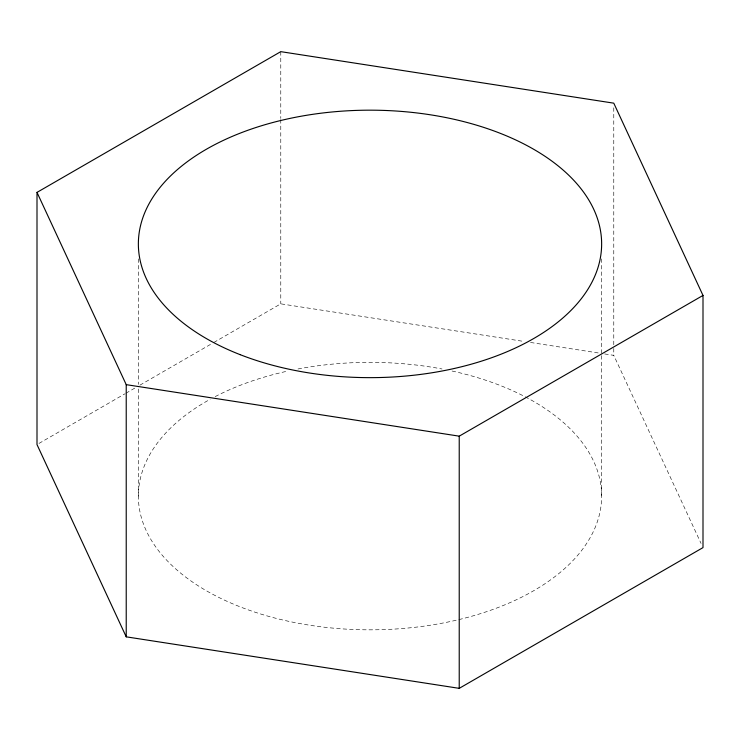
<?xml version="1.0" encoding="UTF-8"?>
<svg xmlns="http://www.w3.org/2000/svg" width="740" height="740" viewBox="0 0 740 740"><rect width="100%" height="100%" fill="white"/><g stroke="black" fill="none" stroke-linecap="round" stroke-linejoin="round"><path stroke-width="0.56" stroke-dasharray="3.7 2.78" d="M38.998 443.417L124.921 393.819M125.92 393.236L135.91 387.473M139.906 385.161L212.833 343.055M213.832 342.481L280.775 303.835L523.679 341.408M530.524 342.472L600.085 353.23M604.654 353.942L613.774 355.348L701.058 543.428M613.774 107.772L613.774 347.291M613.774 348.438L613.774 355.348M601.639 258.88L601.639 354.451M601.639 355.607L601.639 496.087M280.775 51.652L280.775 118.446M280.775 119.593L280.775 303.835M138.362 258.88L138.362 384.393M138.362 389L138.362 496.087M452.057 371.027A231.638 133.737 0 0 1 572.038 561.512A231.638 133.737 0 0 1 227.948 601.731A231.638 133.737 0 0 1 210.151 399.304M215.21 396.594A231.638 133.737 0 0 1 287.943 371.027M297.97 368.983A231.638 133.737 0 0 1 442.03 368.983"/><path stroke-width="1.11" d="M37 192.391L280.775 51.652L613.774 103.165L703 295.427L703 547.609L459.226 688.348L126.226 636.835L37 444.574L37 192.391L126.226 384.652L126.226 636.835M126.226 384.652L459.226 436.165L703 295.427M459.226 436.165L459.226 688.348M240.167 354.664A231.638 133.737 0 0 0 601.047 253.45A231.638 133.737 0 0 0 268.786 123.617A231.638 133.737 0 0 0 240.167 354.664"/></g></svg>
